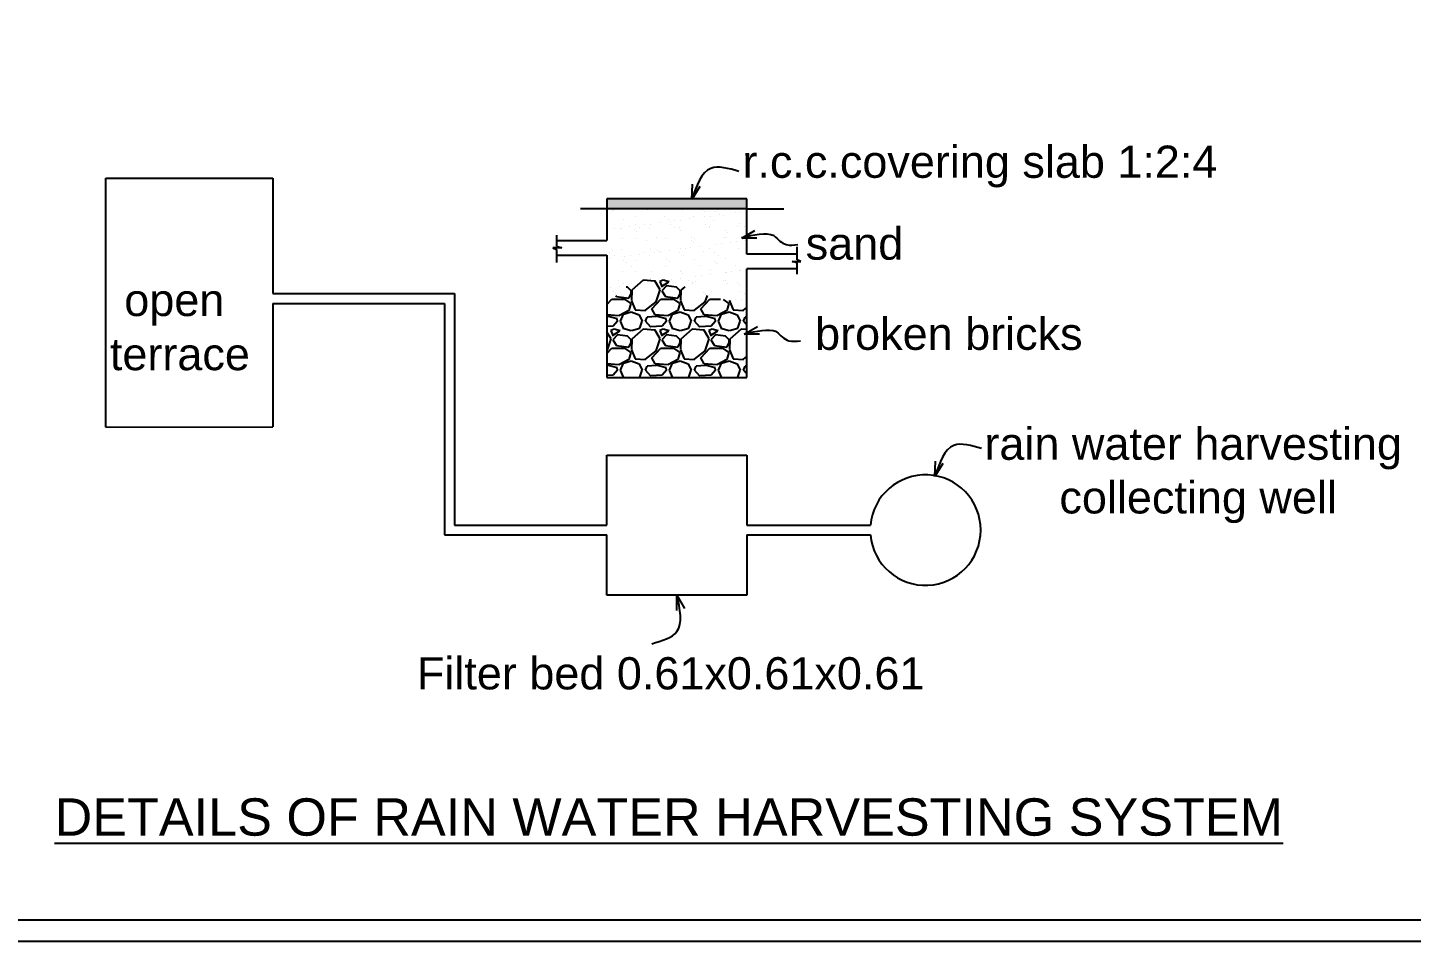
# Model space of a CAD drawing. Header units: metres. Extents: x 0 to 107, y 0 to 69.
# Drawn here: x 13.68 to 28.51, y 0 to 9.79 of the extents above; entities that cross this region are included whole.
import ezdxf

# ---------------------------------------------------------------- set-up
doc = ezdxf.new("R2010")
doc.units = ezdxf.units.M
doc.header["$LTSCALE"] = 0.2
doc.header["$MEASUREMENT"] = 0
doc.layers.get('0').update_dxf_attribs({"lineweight": 15})
doc.styles.get("Standard").update_dxf_attribs({"font": 'arial.ttf', "height": 0.25})

msp = doc.modelspace()

# ---------------------------------------------------------------- hatches: boundary and pattern name
at = {"lineweight": 25}
msp.add_hatch(color=7, dxfattribs=at).paths.add_polyline_path([(21.391, 7.954), (19.891, 7.954), (19.891, 7.849), (21.391, 7.849)])
msp.add_hatch(color=7, dxfattribs=at).paths.add_polyline_path([(21.391, 7.954), (19.891, 7.954), (19.891, 7.849), (21.391, 7.849)])

# ---------------------------------------------------------------- linework, layer by layer
at = {"color": 7, "lineweight": 25}
for p, q in [((14.521, 5.51), (14.521, 8.175)), ((14.521, 8.175), (16.311, 8.175)), ((16.311, 8.175), (16.311, 6.94)), ((21.391, 7.954), (19.891, 7.954)), ((19.891, 7.954), (19.891, 7.509)), ((21.391, 7.954), (19.891, 7.954)), ((19.891, 7.954), (19.891, 7.509)), ((21.391, 7.363), (21.391, 7.954)), ((21.391, 7.363), (21.391, 7.954)), ((19.891, 7.849), (19.607, 7.849)), ((19.891, 7.849), (19.607, 7.849)), ((21.391, 7.849), (19.891, 7.849)), ((21.391, 7.849), (19.891, 7.849)), ((21.391, 7.849), (21.788, 7.849)), ((21.391, 7.849), (21.788, 7.849)), ((19.351, 7.567), (19.351, 7.446)), ((19.351, 7.567), (19.351, 7.446)), ((19.407, 7.43), (19.313, 7.43)), ((19.313, 7.43), (19.351, 7.412)), ((19.407, 7.43), (19.313, 7.43)), ((19.313, 7.43), (19.351, 7.412)), ((19.351, 7.509), (19.891, 7.509)), ((19.351, 7.509), (19.891, 7.509)), ((19.351, 7.446), (19.407, 7.43)), ((19.351, 7.446), (19.407, 7.43)), ((21.931, 7.302), (21.931, 7.442)), ((21.931, 7.302), (21.931, 7.442)), ((19.351, 7.412), (19.351, 7.272)), ((19.351, 7.412), (19.351, 7.272)), ((19.351, 7.352), (19.891, 7.352)), ((19.351, 7.352), (19.891, 7.352)), ((19.891, 7.352), (19.891, 7.208)), ((19.891, 7.352), (19.891, 7.208)), ((21.931, 7.363), (21.391, 7.363)), ((21.931, 7.363), (21.391, 7.363)), ((21.931, 7.268), (21.875, 7.284)), ((21.875, 7.284), (21.97, 7.284)), ((21.931, 7.268), (21.875, 7.284)), ((21.875, 7.284), (21.97, 7.284)), ((21.97, 7.284), (21.931, 7.302)), ((21.97, 7.284), (21.931, 7.302)), ((21.931, 7.148), (21.931, 7.268)), ((21.931, 7.148), (21.931, 7.268)), ((19.891, 7.208), (19.891, 7.103)), ((19.891, 7.208), (19.891, 7.103)), ((21.391, 6.04), (21.391, 7.205)), ((21.931, 7.205), (21.391, 7.205)), ((21.391, 6.04), (21.391, 7.205)), ((21.931, 7.205), (21.391, 7.205)), ((19.891, 7.103), (19.891, 6.04)), ((19.891, 7.103), (19.891, 6.04)), ((16.311, 6.94), (18.257, 6.94)), ((16.311, 6.94), (18.257, 6.94)), ((16.311, 6.835), (18.152, 6.835)), ((16.311, 6.835), (18.152, 6.835)), ((16.311, 6.835), (16.311, 5.511)), ((18.152, 6.835), (18.152, 4.459)), ((18.152, 6.835), (18.152, 4.354)), ((18.257, 6.94), (18.257, 4.459)), ((18.257, 6.94), (18.257, 4.459)), ((19.891, 6.04), (21.391, 6.04)), ((19.891, 6.04), (21.391, 6.04)), ((14.521, 5.51), (16.311, 5.511)), ((19.891, 4.459), (19.891, 5.209)), ((19.891, 5.209), (21.391, 5.209)), ((19.891, 4.459), (19.891, 5.209)), ((19.891, 5.209), (21.391, 5.209)), ((21.391, 5.209), (21.391, 4.459)), ((21.391, 5.209), (21.391, 4.459)), ((18.257, 4.459), (19.891, 4.459)), ((18.257, 4.459), (19.891, 4.459)), ((21.391, 4.459), (22.714, 4.459)), ((21.391, 4.459), (22.714, 4.459)), ((18.152, 4.354), (19.891, 4.354)), ((18.152, 4.354), (19.891, 4.354)), ((19.891, 3.709), (19.891, 4.354)), ((19.891, 3.709), (19.891, 4.354)), ((21.391, 4.354), (21.391, 3.709)), ((21.391, 4.354), (22.714, 4.354)), ((21.391, 4.354), (21.391, 3.709)), ((21.391, 4.354), (22.714, 4.354)), ((21.391, 3.709), (19.891, 3.709)), ((21.391, 3.709), (19.891, 3.709))]:
    msp.add_line(p, q, dxfattribs=at)
at = {"color": 7, "linetype": 'ByBlock', "lineweight": 25}
for p, q in [((20.802, 7.948), (20.807, 8.111)), ((20.802, 7.948), (20.807, 8.111)), ((20.888, 8.087), (20.802, 7.948)), ((20.888, 8.087), (20.802, 7.948)), ((21.335, 7.534), (21.476, 7.616)), ((21.335, 7.534), (21.476, 7.616)), ((21.498, 7.535), (21.335, 7.534)), ((21.498, 7.535), (21.335, 7.534)), ((21.362, 6.504), (21.503, 6.586)), ((21.362, 6.504), (21.503, 6.586)), ((21.525, 6.504), (21.362, 6.504)), ((21.525, 6.504), (21.362, 6.504)), ((23.405, 4.98), (23.41, 5.143)), ((23.405, 4.98), (23.41, 5.143)), ((23.491, 5.118), (23.405, 4.98)), ((23.491, 5.118), (23.405, 4.98)), ((20.639, 3.545), (20.639, 3.708)), ((20.639, 3.708), (20.721, 3.567)), ((20.639, 3.545), (20.639, 3.708)), ((20.639, 3.708), (20.721, 3.567))]:
    msp.add_line(p, q, dxfattribs=at)
at = {"color": 7, "linetype": 'Continuous', "lineweight": 25}
for p, q in [((19.956, 7.835), (19.956, 7.835)), ((19.956, 7.835), (19.956, 7.835)), ((19.965, 7.832), (19.965, 7.832)), ((19.965, 7.832), (19.965, 7.832)), ((20.07, 7.737), (20.07, 7.737)), ((20.07, 7.737), (20.07, 7.737)), ((20.197, 7.761), (20.197, 7.761)), ((20.197, 7.761), (20.197, 7.761)), ((20.33, 7.836), (20.33, 7.836)), ((20.33, 7.836), (20.33, 7.836)), ((20.431, 7.842), (20.431, 7.842)), ((20.431, 7.842), (20.431, 7.842)), ((20.511, 7.765), (20.511, 7.765)), ((20.511, 7.765), (20.511, 7.765)), ((20.55, 7.733), (20.55, 7.733)), ((20.55, 7.733), (20.55, 7.733)), ((20.572, 7.712), (20.572, 7.712)), ((20.572, 7.712), (20.572, 7.712)), ((20.618, 7.719), (20.618, 7.719)), ((20.618, 7.719), (20.618, 7.719)), ((20.68, 7.727), (20.68, 7.727)), ((20.68, 7.727), (20.68, 7.727)), ((20.704, 7.837), (20.704, 7.837)), ((20.704, 7.837), (20.704, 7.837)), ((20.778, 7.74), (20.778, 7.74)), ((20.778, 7.74), (20.778, 7.74)), ((20.818, 7.763), (20.818, 7.763)), ((20.818, 7.763), (20.818, 7.763)), ((20.911, 7.838), (20.911, 7.838)), ((20.911, 7.838), (20.911, 7.838)), ((20.933, 7.818), (20.933, 7.818)), ((20.933, 7.818), (20.933, 7.818)), ((20.941, 7.761), (20.941, 7.761)), ((20.941, 7.761), (20.941, 7.761)), ((21.003, 7.77), (21.003, 7.77)), ((21.003, 7.77), (21.003, 7.77)), ((21.037, 7.722), (21.037, 7.722)), ((21.037, 7.722), (21.037, 7.722)), ((21.05, 7.822), (21.05, 7.822)), ((21.05, 7.822), (21.05, 7.822)), ((21.05, 7.822), (21.05, 7.822)), ((21.05, 7.822), (21.05, 7.822)), ((21.078, 7.837), (21.078, 7.837)), ((21.078, 7.837), (21.078, 7.837)), ((21.101, 7.782), (21.101, 7.782)), ((21.101, 7.782), (21.101, 7.782)), ((21.143, 7.775), (21.143, 7.775)), ((21.143, 7.775), (21.143, 7.775)), ((21.264, 7.804), (21.264, 7.804)), ((21.264, 7.804), (21.264, 7.804)), ((21.326, 7.812), (21.326, 7.812)), ((21.326, 7.812), (21.326, 7.812)), ((19.972, 7.634), (19.972, 7.634)), ((19.972, 7.634), (19.972, 7.634)), ((20.034, 7.642), (20.034, 7.642)), ((20.034, 7.642), (20.034, 7.642)), ((20.043, 7.642), (20.043, 7.642)), ((20.043, 7.642), (20.043, 7.642)), ((20.132, 7.655), (20.132, 7.655)), ((20.132, 7.655), (20.132, 7.655)), ((20.189, 7.627), (20.189, 7.627)), ((20.189, 7.627), (20.189, 7.627)), ((20.194, 7.684), (20.194, 7.684)), ((20.194, 7.684), (20.194, 7.684)), ((20.211, 7.607), (20.211, 7.607)), ((20.211, 7.607), (20.211, 7.607)), ((20.245, 7.652), (20.245, 7.652)), ((20.245, 7.652), (20.245, 7.652)), ((20.295, 7.676), (20.295, 7.676)), ((20.295, 7.676), (20.295, 7.676)), ((20.35, 7.641), (20.35, 7.641)), ((20.35, 7.641), (20.35, 7.641)), ((20.357, 7.685), (20.357, 7.685)), ((20.357, 7.685), (20.357, 7.685)), ((20.455, 7.697), (20.455, 7.697)), ((20.455, 7.697), (20.455, 7.697)), ((20.568, 7.684), (20.568, 7.684)), ((20.568, 7.684), (20.568, 7.684)), ((20.619, 7.652), (20.619, 7.652)), ((20.619, 7.652), (20.619, 7.652)), ((20.674, 7.652), (20.674, 7.652)), ((20.674, 7.652), (20.674, 7.652)), ((20.676, 7.617), (20.676, 7.617)), ((20.676, 7.617), (20.676, 7.617)), ((20.942, 7.685), (20.942, 7.685)), ((20.942, 7.685), (20.942, 7.685)), ((20.988, 7.656), (20.988, 7.656)), ((20.988, 7.656), (20.988, 7.656)), ((20.992, 7.653), (20.992, 7.653)), ((20.992, 7.653), (20.992, 7.653)), ((21.157, 7.613), (21.157, 7.613)), ((21.157, 7.613), (21.157, 7.613)), ((21.179, 7.592), (21.179, 7.592)), ((21.179, 7.592), (21.179, 7.592)), ((21.295, 7.655), (21.295, 7.655)), ((21.295, 7.655), (21.295, 7.655)), ((21.315, 7.686), (21.315, 7.686)), ((21.315, 7.686), (21.315, 7.686)), ((21.366, 7.654), (21.366, 7.654)), ((21.366, 7.654), (21.366, 7.654)), ((20.053, 7.535), (20.053, 7.535)), ((20.053, 7.535), (20.053, 7.535)), ((20.205, 7.53), (20.205, 7.53)), ((20.205, 7.53), (20.205, 7.53)), ((20.316, 7.511), (20.316, 7.511)), ((20.316, 7.511), (20.316, 7.511)), ((20.427, 7.536), (20.427, 7.536)), ((20.427, 7.536), (20.427, 7.536)), ((20.519, 7.534), (20.519, 7.534)), ((20.519, 7.534), (20.519, 7.534)), ((20.681, 7.421), (20.681, 7.421)), ((20.681, 7.421), (20.681, 7.421)), ((20.729, 7.423), (20.729, 7.423)), ((20.729, 7.423), (20.729, 7.423)), ((20.791, 7.431), (20.791, 7.431)), ((20.791, 7.431), (20.791, 7.431)), ((20.796, 7.507), (20.796, 7.507)), ((20.796, 7.507), (20.796, 7.507)), ((20.801, 7.536), (20.801, 7.536)), ((20.801, 7.536), (20.801, 7.536)), ((20.818, 7.487), (20.818, 7.487)), ((20.818, 7.487), (20.818, 7.487)), ((20.826, 7.532), (20.826, 7.532)), ((20.826, 7.532), (20.826, 7.532)), ((20.889, 7.444), (20.889, 7.444)), ((20.889, 7.444), (20.889, 7.444)), ((20.995, 7.425), (20.995, 7.425)), ((20.995, 7.425), (20.995, 7.425)), ((21.052, 7.465), (21.052, 7.465)), ((21.052, 7.465), (21.052, 7.465)), ((21.114, 7.474), (21.114, 7.474)), ((21.114, 7.474), (21.114, 7.474)), ((21.15, 7.544), (21.15, 7.544)), ((21.15, 7.544), (21.15, 7.544)), ((21.174, 7.537), (21.174, 7.537)), ((21.174, 7.537), (21.174, 7.537)), ((21.212, 7.486), (21.212, 7.486)), ((21.212, 7.486), (21.212, 7.486)), ((21.283, 7.497), (21.283, 7.497)), ((21.283, 7.497), (21.283, 7.497)), ((21.302, 7.424), (21.302, 7.424)), ((21.302, 7.424), (21.302, 7.424)), ((21.375, 7.508), (21.375, 7.508)), ((21.375, 7.508), (21.375, 7.508)), ((19.918, 7.383), (19.918, 7.383)), ((19.918, 7.383), (19.918, 7.383)), ((19.92, 7.316), (19.92, 7.316)), ((19.92, 7.316), (19.92, 7.316)), ((19.955, 7.406), (19.955, 7.406)), ((19.955, 7.406), (19.955, 7.406)), ((19.968, 7.35), (19.968, 7.35)), ((19.968, 7.35), (19.968, 7.35)), ((20.05, 7.411), (20.05, 7.411)), ((20.05, 7.411), (20.05, 7.411)), ((20.074, 7.297), (20.074, 7.297)), ((20.074, 7.297), (20.074, 7.297)), ((20.083, 7.338), (20.083, 7.338)), ((20.083, 7.338), (20.083, 7.338)), ((20.097, 7.276), (20.097, 7.276)), ((20.097, 7.276), (20.097, 7.276)), ((20.145, 7.346), (20.145, 7.346)), ((20.145, 7.346), (20.145, 7.346)), ((20.212, 7.298), (20.212, 7.298)), ((20.212, 7.298), (20.212, 7.298)), ((20.243, 7.359), (20.243, 7.359)), ((20.243, 7.359), (20.243, 7.359)), ((20.291, 7.383), (20.291, 7.383)), ((20.291, 7.383), (20.291, 7.383)), ((20.342, 7.351), (20.342, 7.351)), ((20.342, 7.351), (20.342, 7.351)), ((20.357, 7.409), (20.357, 7.409)), ((20.357, 7.409), (20.357, 7.409)), ((20.406, 7.38), (20.406, 7.38)), ((20.406, 7.38), (20.406, 7.38)), ((20.435, 7.402), (20.435, 7.402)), ((20.435, 7.402), (20.435, 7.402)), ((20.457, 7.382), (20.457, 7.382)), ((20.457, 7.382), (20.457, 7.382)), ((20.468, 7.388), (20.468, 7.388)), ((20.468, 7.388), (20.468, 7.388)), ((20.527, 7.302), (20.527, 7.302)), ((20.527, 7.302), (20.527, 7.302)), ((20.562, 7.286), (20.562, 7.286)), ((20.562, 7.286), (20.562, 7.286)), ((20.566, 7.401), (20.566, 7.401)), ((20.566, 7.401), (20.566, 7.401)), ((20.665, 7.384), (20.665, 7.384)), ((20.665, 7.384), (20.665, 7.384)), ((20.716, 7.352), (20.716, 7.352)), ((20.716, 7.352), (20.716, 7.352)), ((20.834, 7.301), (20.834, 7.301)), ((20.834, 7.301), (20.834, 7.301)), ((20.922, 7.391), (20.922, 7.391)), ((20.922, 7.391), (20.922, 7.391)), ((21.039, 7.385), (21.039, 7.385)), ((21.039, 7.385), (21.039, 7.385)), ((21.042, 7.282), (21.042, 7.282)), ((21.042, 7.282), (21.042, 7.282)), ((21.089, 7.352), (21.089, 7.352)), ((21.089, 7.352), (21.089, 7.352)), ((21.158, 7.313), (21.158, 7.313)), ((21.158, 7.313), (21.158, 7.313)), ((20.058, 7.18), (20.058, 7.18)), ((20.058, 7.18), (20.058, 7.18)), ((20.15, 7.234), (20.15, 7.234)), ((20.15, 7.234), (20.15, 7.234)), ((20.201, 7.181), (20.201, 7.181)), ((20.201, 7.181), (20.201, 7.181)), ((20.365, 7.178), (20.365, 7.178)), ((20.365, 7.178), (20.365, 7.178)), ((20.524, 7.235), (20.524, 7.235)), ((20.524, 7.235), (20.524, 7.235)), ((20.681, 7.177), (20.681, 7.177)), ((20.681, 7.177), (20.681, 7.177)), ((20.689, 7.19), (20.689, 7.19)), ((20.689, 7.19), (20.689, 7.19)), ((20.703, 7.156), (20.703, 7.156)), ((20.703, 7.156), (20.703, 7.156)), ((20.839, 7.127), (20.839, 7.127)), ((20.839, 7.127), (20.839, 7.127)), ((20.898, 7.236), (20.898, 7.236)), ((20.898, 7.236), (20.898, 7.236)), ((20.902, 7.135), (20.902, 7.135)), ((20.902, 7.135), (20.902, 7.135)), ((20.999, 7.148), (20.999, 7.148)), ((20.999, 7.148), (20.999, 7.148)), ((21.003, 7.194), (21.003, 7.194)), ((21.003, 7.194), (21.003, 7.194)), ((21.064, 7.262), (21.064, 7.262)), ((21.064, 7.262), (21.064, 7.262)), ((21.162, 7.169), (21.162, 7.169)), ((21.162, 7.169), (21.162, 7.169)), ((21.168, 7.166), (21.168, 7.166)), ((21.168, 7.166), (21.168, 7.166)), ((21.225, 7.177), (21.225, 7.177)), ((21.225, 7.177), (21.225, 7.177)), ((21.271, 7.236), (21.271, 7.236)), ((21.271, 7.236), (21.271, 7.236)), ((21.31, 7.192), (21.31, 7.192)), ((21.31, 7.192), (21.31, 7.192)), ((21.322, 7.19), (21.322, 7.19)), ((21.322, 7.19), (21.322, 7.19)), ((19.896, 7.055), (19.896, 7.055)), ((19.896, 7.055), (19.896, 7.055)), ((19.933, 7.007), (19.933, 7.007)), ((19.933, 7.007), (19.933, 7.007)), ((20.014, 7.082), (20.014, 7.082)), ((20.014, 7.082), (20.014, 7.082)), ((20.03, 7.02), (20.03, 7.02)), ((20.03, 7.02), (20.03, 7.02)), ((20.065, 7.05), (20.065, 7.05)), ((20.065, 7.05), (20.065, 7.05)), ((20.111, 7.007), (20.096, 7.009)), ((20.111, 7.007), (20.096, 7.009)), ((20.152, 6.97), (20.11, 7.007)), ((20.152, 6.97), (20.11, 7.007)), ((20.152, 6.938), (20.152, 6.97)), ((20.152, 6.938), (20.152, 6.97)), ((20.158, 6.975), (20.153, 6.864)), ((20.158, 6.975), (20.153, 6.864)), ((20.279, 7.085), (20.158, 6.975)), ((20.279, 7.085), (20.158, 6.975)), ((20.404, 7.074), (20.278, 7.085)), ((20.404, 7.074), (20.278, 7.085)), ((20.363, 7.105), (20.362, 7.106)), ((20.363, 7.105), (20.362, 7.106)), ((20.461, 6.98), (20.403, 7.075)), ((20.461, 6.98), (20.403, 7.075)), ((20.42, 6.85), (20.462, 6.981)), ((20.42, 6.85), (20.462, 6.981)), ((20.494, 7.085), (20.457, 7.069)), ((20.494, 7.085), (20.457, 7.069)), ((20.457, 7.07), (20.478, 7.017)), ((20.457, 7.07), (20.478, 7.017)), ((20.477, 7.017), (20.556, 7.064)), ((20.477, 7.017), (20.556, 7.064)), ((20.53, 7.023), (20.478, 6.97)), ((20.53, 7.023), (20.478, 6.97)), ((20.478, 6.97), (20.52, 6.907)), ((20.478, 6.97), (20.52, 6.907)), ((20.557, 7.064), (20.494, 7.085)), ((20.557, 7.064), (20.494, 7.085)), ((20.636, 7.007), (20.531, 7.023)), ((20.636, 7.007), (20.531, 7.023)), ((20.579, 7.092), (20.579, 7.092)), ((20.579, 7.092), (20.579, 7.092)), ((20.677, 6.97), (20.635, 7.007)), ((20.677, 6.97), (20.635, 7.007)), ((20.676, 7.105), (20.676, 7.105)), ((20.676, 7.105), (20.676, 7.105)), ((20.677, 6.938), (20.677, 6.97)), ((20.677, 6.938), (20.677, 6.97)), ((20.683, 6.975), (20.678, 6.864)), ((20.683, 6.975), (20.678, 6.864)), ((20.725, 7.013), (20.683, 6.975)), ((20.725, 7.013), (20.683, 6.975)), ((20.762, 7.083), (20.762, 7.083)), ((20.762, 7.083), (20.762, 7.083)), ((20.808, 7.061), (20.808, 7.061)), ((20.808, 7.061), (20.808, 7.061)), ((20.812, 7.051), (20.812, 7.051)), ((20.812, 7.051), (20.812, 7.051)), ((20.841, 7.07), (20.841, 7.07)), ((20.841, 7.07), (20.841, 7.07)), ((21.136, 7.084), (21.136, 7.084)), ((21.136, 7.084), (21.136, 7.084)), ((21.165, 7.081), (21.165, 7.081)), ((21.165, 7.081), (21.165, 7.081)), ((21.186, 7.052), (21.186, 7.052)), ((21.186, 7.052), (21.186, 7.052)), ((21.288, 7.056), (21.288, 7.056)), ((21.288, 7.056), (21.288, 7.056)), ((21.31, 7.036), (21.31, 7.036)), ((21.31, 7.036), (21.31, 7.036)), ((19.891, 6.822), (19.943, 6.88)), ((19.891, 6.822), (19.943, 6.88)), ((19.942, 6.881), (20.079, 6.881)), ((19.942, 6.881), (20.079, 6.881)), ((19.96, 6.966), (19.96, 6.966)), ((19.96, 6.966), (19.96, 6.966)), ((19.982, 6.946), (19.982, 6.946)), ((19.982, 6.946), (19.982, 6.946)), ((19.985, 6.921), (19.995, 6.907)), ((19.985, 6.921), (19.995, 6.907)), ((19.995, 6.907), (20.126, 6.891)), ((19.995, 6.907), (20.126, 6.891)), ((20.079, 6.88), (20.147, 6.833)), ((20.079, 6.88), (20.147, 6.833)), ((20.125, 6.891), (20.151, 6.938)), ((20.125, 6.891), (20.151, 6.938)), ((20.147, 6.834), (20.126, 6.76)), ((20.147, 6.834), (20.126, 6.76)), ((20.153, 6.863), (20.195, 6.764)), ((20.153, 6.863), (20.195, 6.764)), ((20.304, 6.763), (20.42, 6.852)), ((20.304, 6.763), (20.42, 6.852)), ((20.373, 6.775), (20.468, 6.88)), ((20.373, 6.775), (20.468, 6.88)), ((20.467, 6.881), (20.604, 6.881)), ((20.467, 6.881), (20.604, 6.881)), ((20.52, 6.907), (20.651, 6.891)), ((20.52, 6.907), (20.651, 6.891)), ((20.604, 6.88), (20.672, 6.833)), ((20.604, 6.88), (20.672, 6.833)), ((20.65, 6.891), (20.676, 6.938)), ((20.65, 6.891), (20.676, 6.938)), ((20.672, 6.834), (20.651, 6.76)), ((20.672, 6.834), (20.651, 6.76)), ((20.678, 6.863), (20.72, 6.764)), ((20.678, 6.863), (20.72, 6.764)), ((20.829, 6.763), (20.945, 6.852)), ((20.829, 6.763), (20.945, 6.852)), ((20.898, 6.775), (20.993, 6.88)), ((20.898, 6.775), (20.993, 6.88)), ((20.927, 6.951), (20.927, 6.951)), ((20.927, 6.951), (20.927, 6.951)), ((20.945, 6.85), (20.967, 6.919)), ((20.945, 6.85), (20.967, 6.919)), ((20.949, 6.931), (20.949, 6.931)), ((20.949, 6.931), (20.949, 6.931)), ((20.992, 6.881), (21.108, 6.881)), ((20.992, 6.881), (21.108, 6.881)), ((20.995, 6.935), (20.995, 6.935)), ((20.995, 6.935), (20.995, 6.935)), ((21.011, 6.963), (21.011, 6.963)), ((21.011, 6.963), (21.011, 6.963)), ((21.136, 6.876), (21.197, 6.833)), ((21.136, 6.876), (21.197, 6.833)), ((21.197, 6.834), (21.176, 6.76)), ((21.197, 6.834), (21.176, 6.76)), ((21.203, 6.868), (21.203, 6.864)), ((21.203, 6.868), (21.203, 6.864)), ((21.203, 6.863), (21.245, 6.764)), ((21.203, 6.863), (21.245, 6.764)), ((21.273, 6.873), (21.273, 6.873)), ((21.273, 6.873), (21.273, 6.873)), ((21.317, 6.961), (21.317, 6.961)), ((21.317, 6.961), (21.317, 6.961)), ((21.335, 6.881), (21.335, 6.881)), ((21.335, 6.881), (21.335, 6.881)), ((21.368, 6.936), (21.368, 6.936)), ((21.368, 6.936), (21.368, 6.936)), ((20.016, 6.703), (19.891, 6.713)), ((20.016, 6.703), (19.891, 6.713)), ((19.896, 6.696), (19.891, 6.696)), ((19.896, 6.696), (19.891, 6.696)), ((20, 6.671), (19.895, 6.697)), ((20, 6.671), (19.895, 6.697)), ((20.127, 6.758), (20.017, 6.701)), ((20.127, 6.758), (20.017, 6.701)), ((20.038, 6.645), (20.069, 6.718)), ((20.038, 6.645), (20.069, 6.718)), ((20.068, 6.718), (20.152, 6.744)), ((20.068, 6.718), (20.152, 6.744)), ((20.152, 6.744), (20.236, 6.712)), ((20.152, 6.744), (20.236, 6.712)), ((20.194, 6.765), (20.304, 6.76)), ((20.194, 6.765), (20.304, 6.76)), ((20.236, 6.713), (20.268, 6.645)), ((20.236, 6.713), (20.268, 6.645)), ((20.305, 6.644), (20.321, 6.686)), ((20.305, 6.644), (20.321, 6.686)), ((20.421, 6.696), (20.321, 6.686)), ((20.421, 6.696), (20.321, 6.686)), ((20.409, 6.713), (20.372, 6.776)), ((20.409, 6.713), (20.372, 6.776)), ((20.541, 6.703), (20.409, 6.713)), ((20.541, 6.703), (20.409, 6.713)), ((20.525, 6.671), (20.42, 6.697)), ((20.525, 6.671), (20.42, 6.697)), ((20.652, 6.758), (20.542, 6.701)), ((20.652, 6.758), (20.542, 6.701)), ((20.563, 6.645), (20.594, 6.718)), ((20.563, 6.645), (20.594, 6.718)), ((20.593, 6.718), (20.677, 6.744)), ((20.593, 6.718), (20.677, 6.744)), ((20.677, 6.744), (20.761, 6.712)), ((20.677, 6.744), (20.761, 6.712)), ((20.719, 6.765), (20.829, 6.76)), ((20.719, 6.765), (20.829, 6.76)), ((20.761, 6.713), (20.793, 6.645)), ((20.761, 6.713), (20.793, 6.645)), ((20.83, 6.644), (20.846, 6.686)), ((20.83, 6.644), (20.846, 6.686)), ((20.946, 6.696), (20.846, 6.686)), ((20.946, 6.696), (20.846, 6.686)), ((20.934, 6.713), (20.897, 6.776)), ((20.934, 6.713), (20.897, 6.776)), ((21.066, 6.703), (20.934, 6.713)), ((21.066, 6.703), (20.934, 6.713)), ((21.05, 6.671), (20.945, 6.697)), ((21.05, 6.671), (20.945, 6.697)), ((21.177, 6.758), (21.067, 6.701)), ((21.177, 6.758), (21.067, 6.701)), ((21.088, 6.645), (21.119, 6.718)), ((21.088, 6.645), (21.119, 6.718)), ((21.118, 6.718), (21.202, 6.744)), ((21.118, 6.718), (21.202, 6.744)), ((21.202, 6.744), (21.286, 6.712)), ((21.202, 6.744), (21.286, 6.712)), ((21.244, 6.765), (21.354, 6.76)), ((21.244, 6.765), (21.354, 6.76)), ((21.286, 6.713), (21.318, 6.645)), ((21.286, 6.713), (21.318, 6.645)), ((21.354, 6.763), (21.391, 6.791)), ((21.354, 6.763), (21.391, 6.791)), ((21.355, 6.644), (21.371, 6.686)), ((21.355, 6.644), (21.371, 6.686)), ((21.391, 6.688), (21.371, 6.686)), ((21.391, 6.688), (21.371, 6.686)), ((19.958, 6.592), (19.891, 6.587)), ((19.958, 6.592), (19.891, 6.587)), ((19.936, 6.455), (19.891, 6.528)), ((19.936, 6.455), (19.891, 6.528)), ((19.969, 6.56), (19.932, 6.544)), ((19.969, 6.56), (19.932, 6.544)), ((19.932, 6.545), (19.953, 6.492)), ((19.932, 6.545), (19.953, 6.492)), ((19.952, 6.492), (20.031, 6.539)), ((19.952, 6.492), (20.031, 6.539)), ((20.006, 6.643), (19.959, 6.591)), ((20.006, 6.643), (19.959, 6.591)), ((20.032, 6.539), (19.969, 6.56)), ((20.032, 6.539), (19.969, 6.56)), ((20.005, 6.645), (20, 6.671)), ((20.005, 6.645), (20, 6.671)), ((20.032, 6.644), (20.064, 6.571)), ((20.032, 6.644), (20.064, 6.571)), ((20.063, 6.571), (20.152, 6.544)), ((20.063, 6.571), (20.152, 6.544)), ((20.153, 6.544), (20.242, 6.57)), ((20.153, 6.544), (20.242, 6.57)), ((20.279, 6.56), (20.158, 6.45)), ((20.279, 6.56), (20.158, 6.45)), ((20.242, 6.57), (20.268, 6.643)), ((20.242, 6.57), (20.268, 6.643)), ((20.404, 6.549), (20.278, 6.56)), ((20.404, 6.549), (20.278, 6.56)), ((20.363, 6.58), (20.305, 6.643)), ((20.363, 6.58), (20.305, 6.643)), ((20.483, 6.592), (20.362, 6.582)), ((20.483, 6.592), (20.362, 6.582)), ((20.461, 6.455), (20.403, 6.55)), ((20.461, 6.455), (20.403, 6.55)), ((20.494, 6.56), (20.457, 6.544)), ((20.494, 6.56), (20.457, 6.544)), ((20.457, 6.545), (20.478, 6.492)), ((20.457, 6.545), (20.478, 6.492)), ((20.477, 6.492), (20.556, 6.539)), ((20.477, 6.492), (20.556, 6.539)), ((20.531, 6.643), (20.484, 6.591)), ((20.531, 6.643), (20.484, 6.591)), ((20.557, 6.539), (20.494, 6.56)), ((20.557, 6.539), (20.494, 6.56)), ((20.53, 6.645), (20.525, 6.671)), ((20.53, 6.645), (20.525, 6.671)), ((20.557, 6.644), (20.589, 6.571)), ((20.557, 6.644), (20.589, 6.571)), ((20.588, 6.571), (20.677, 6.544)), ((20.588, 6.571), (20.677, 6.544)), ((20.678, 6.544), (20.767, 6.57)), ((20.678, 6.544), (20.767, 6.57)), ((20.804, 6.56), (20.683, 6.45)), ((20.804, 6.56), (20.683, 6.45)), ((20.767, 6.57), (20.793, 6.643)), ((20.767, 6.57), (20.793, 6.643)), ((20.929, 6.549), (20.803, 6.56)), ((20.929, 6.549), (20.803, 6.56)), ((20.888, 6.58), (20.83, 6.643)), ((20.888, 6.58), (20.83, 6.643)), ((21.008, 6.592), (20.887, 6.582)), ((21.008, 6.592), (20.887, 6.582)), ((20.986, 6.455), (20.928, 6.55)), ((20.986, 6.455), (20.928, 6.55)), ((21.019, 6.56), (20.982, 6.544)), ((21.019, 6.56), (20.982, 6.544)), ((20.982, 6.545), (21.003, 6.492)), ((20.982, 6.545), (21.003, 6.492)), ((21.002, 6.492), (21.081, 6.539)), ((21.002, 6.492), (21.081, 6.539)), ((21.056, 6.643), (21.009, 6.591)), ((21.056, 6.643), (21.009, 6.591)), ((21.082, 6.539), (21.019, 6.56)), ((21.082, 6.539), (21.019, 6.56)), ((21.055, 6.645), (21.05, 6.671)), ((21.055, 6.645), (21.05, 6.671)), ((21.082, 6.644), (21.114, 6.571)), ((21.082, 6.644), (21.114, 6.571)), ((21.113, 6.571), (21.202, 6.544)), ((21.113, 6.571), (21.202, 6.544)), ((21.203, 6.544), (21.292, 6.57)), ((21.203, 6.544), (21.292, 6.57)), ((21.329, 6.56), (21.208, 6.45)), ((21.329, 6.56), (21.208, 6.45)), ((21.292, 6.57), (21.318, 6.643)), ((21.292, 6.57), (21.318, 6.643)), ((21.391, 6.555), (21.328, 6.56)), ((21.391, 6.555), (21.328, 6.56)), ((21.391, 6.604), (21.355, 6.643)), ((21.391, 6.604), (21.355, 6.643)), ((19.895, 6.325), (19.937, 6.456)), ((19.895, 6.325), (19.937, 6.456)), ((20.005, 6.498), (19.953, 6.445)), ((20.005, 6.498), (19.953, 6.445)), ((19.953, 6.445), (19.995, 6.382)), ((19.953, 6.445), (19.995, 6.382)), ((19.995, 6.382), (20.126, 6.366)), ((19.995, 6.382), (20.126, 6.366)), ((20.111, 6.482), (20.006, 6.498)), ((20.111, 6.482), (20.006, 6.498)), ((20.152, 6.445), (20.11, 6.482)), ((20.152, 6.445), (20.11, 6.482)), ((20.125, 6.366), (20.151, 6.413)), ((20.125, 6.366), (20.151, 6.413)), ((20.152, 6.413), (20.152, 6.445)), ((20.152, 6.413), (20.152, 6.445)), ((20.158, 6.45), (20.153, 6.339)), ((20.158, 6.45), (20.153, 6.339)), ((20.42, 6.325), (20.462, 6.456)), ((20.42, 6.325), (20.462, 6.456)), ((20.53, 6.498), (20.478, 6.445)), ((20.53, 6.498), (20.478, 6.445)), ((20.478, 6.445), (20.52, 6.382)), ((20.478, 6.445), (20.52, 6.382)), ((20.52, 6.382), (20.651, 6.366)), ((20.52, 6.382), (20.651, 6.366)), ((20.636, 6.482), (20.531, 6.498)), ((20.636, 6.482), (20.531, 6.498)), ((20.677, 6.445), (20.635, 6.482)), ((20.677, 6.445), (20.635, 6.482)), ((20.65, 6.366), (20.676, 6.413)), ((20.65, 6.366), (20.676, 6.413)), ((20.677, 6.413), (20.677, 6.445)), ((20.677, 6.413), (20.677, 6.445)), ((20.683, 6.45), (20.678, 6.339)), ((20.683, 6.45), (20.678, 6.339)), ((20.945, 6.325), (20.987, 6.456)), ((20.945, 6.325), (20.987, 6.456)), ((21.055, 6.498), (21.003, 6.445)), ((21.055, 6.498), (21.003, 6.445)), ((21.003, 6.445), (21.045, 6.382)), ((21.003, 6.445), (21.045, 6.382)), ((21.045, 6.382), (21.176, 6.366)), ((21.045, 6.382), (21.176, 6.366)), ((21.161, 6.482), (21.056, 6.498)), ((21.161, 6.482), (21.056, 6.498)), ((21.202, 6.445), (21.16, 6.482)), ((21.202, 6.445), (21.16, 6.482)), ((21.175, 6.366), (21.201, 6.413)), ((21.175, 6.366), (21.201, 6.413)), ((21.202, 6.413), (21.202, 6.445)), ((21.202, 6.413), (21.202, 6.445)), ((21.208, 6.45), (21.203, 6.339)), ((21.208, 6.45), (21.203, 6.339)), ((19.891, 6.297), (19.943, 6.355)), ((19.891, 6.297), (19.943, 6.355)), ((19.891, 6.324), (19.895, 6.327)), ((19.891, 6.324), (19.895, 6.327)), ((19.942, 6.356), (20.079, 6.356)), ((19.942, 6.356), (20.079, 6.356)), ((20.127, 6.233), (20.017, 6.176)), ((20.127, 6.233), (20.017, 6.176)), ((20.079, 6.355), (20.147, 6.308)), ((20.079, 6.355), (20.147, 6.308)), ((20.147, 6.309), (20.126, 6.235)), ((20.147, 6.309), (20.126, 6.235)), ((20.153, 6.338), (20.195, 6.239)), ((20.153, 6.338), (20.195, 6.239)), ((20.194, 6.24), (20.304, 6.235)), ((20.194, 6.24), (20.304, 6.235)), ((20.304, 6.238), (20.42, 6.327)), ((20.304, 6.238), (20.42, 6.327)), ((20.409, 6.188), (20.372, 6.251)), ((20.409, 6.188), (20.372, 6.251)), ((20.373, 6.25), (20.468, 6.355)), ((20.373, 6.25), (20.468, 6.355)), ((20.467, 6.356), (20.604, 6.356)), ((20.467, 6.356), (20.604, 6.356)), ((20.652, 6.233), (20.542, 6.176)), ((20.652, 6.233), (20.542, 6.176)), ((20.604, 6.355), (20.672, 6.308)), ((20.604, 6.355), (20.672, 6.308)), ((20.672, 6.309), (20.651, 6.235)), ((20.672, 6.309), (20.651, 6.235)), ((20.678, 6.338), (20.72, 6.239)), ((20.678, 6.338), (20.72, 6.239)), ((20.719, 6.24), (20.829, 6.235)), ((20.719, 6.24), (20.829, 6.235)), ((20.829, 6.238), (20.945, 6.327)), ((20.829, 6.238), (20.945, 6.327)), ((20.934, 6.188), (20.897, 6.251)), ((20.934, 6.188), (20.897, 6.251)), ((20.898, 6.25), (20.993, 6.355)), ((20.898, 6.25), (20.993, 6.355)), ((20.992, 6.356), (21.129, 6.356)), ((20.992, 6.356), (21.129, 6.356)), ((21.177, 6.233), (21.067, 6.176)), ((21.177, 6.233), (21.067, 6.176)), ((21.129, 6.355), (21.197, 6.308)), ((21.129, 6.355), (21.197, 6.308)), ((21.197, 6.309), (21.176, 6.235)), ((21.197, 6.309), (21.176, 6.235)), ((21.203, 6.338), (21.245, 6.239)), ((21.203, 6.338), (21.245, 6.239)), ((21.244, 6.24), (21.354, 6.235)), ((21.244, 6.24), (21.354, 6.235)), ((21.354, 6.238), (21.391, 6.266)), ((21.354, 6.238), (21.391, 6.266)), ((20.016, 6.178), (19.891, 6.188)), ((20.016, 6.178), (19.891, 6.188)), ((19.896, 6.171), (19.891, 6.171)), ((19.896, 6.171), (19.891, 6.171)), ((20, 6.146), (19.895, 6.172)), ((20, 6.146), (19.895, 6.172)), ((20.006, 6.118), (19.959, 6.066)), ((20.006, 6.118), (19.959, 6.066)), ((20.005, 6.12), (20, 6.146)), ((20.005, 6.12), (20, 6.146)), ((20.032, 6.119), (20.064, 6.046)), ((20.032, 6.119), (20.064, 6.046)), ((20.038, 6.12), (20.069, 6.193)), ((20.038, 6.12), (20.069, 6.193)), ((20.068, 6.193), (20.152, 6.219)), ((20.068, 6.193), (20.152, 6.219)), ((20.152, 6.219), (20.236, 6.187)), ((20.152, 6.219), (20.236, 6.187)), ((20.236, 6.188), (20.268, 6.12)), ((20.236, 6.188), (20.268, 6.12)), ((20.242, 6.045), (20.268, 6.118)), ((20.242, 6.045), (20.268, 6.118)), ((20.305, 6.119), (20.321, 6.161)), ((20.305, 6.119), (20.321, 6.161)), ((20.363, 6.055), (20.305, 6.118)), ((20.363, 6.055), (20.305, 6.118)), ((20.421, 6.171), (20.321, 6.161)), ((20.421, 6.171), (20.321, 6.161)), ((20.541, 6.178), (20.409, 6.188)), ((20.541, 6.178), (20.409, 6.188)), ((20.525, 6.146), (20.42, 6.172)), ((20.525, 6.146), (20.42, 6.172)), ((20.531, 6.118), (20.484, 6.066)), ((20.531, 6.118), (20.484, 6.066)), ((20.53, 6.12), (20.525, 6.146)), ((20.53, 6.12), (20.525, 6.146)), ((20.557, 6.119), (20.589, 6.046)), ((20.557, 6.119), (20.589, 6.046)), ((20.563, 6.12), (20.594, 6.193)), ((20.563, 6.12), (20.594, 6.193)), ((20.593, 6.193), (20.677, 6.219)), ((20.593, 6.193), (20.677, 6.219)), ((20.677, 6.219), (20.761, 6.187)), ((20.677, 6.219), (20.761, 6.187)), ((20.761, 6.188), (20.793, 6.12)), ((20.761, 6.188), (20.793, 6.12)), ((20.767, 6.045), (20.793, 6.118)), ((20.767, 6.045), (20.793, 6.118)), ((20.83, 6.119), (20.846, 6.161)), ((20.83, 6.119), (20.846, 6.161)), ((20.888, 6.055), (20.83, 6.118)), ((20.888, 6.055), (20.83, 6.118)), ((20.946, 6.171), (20.846, 6.161)), ((20.946, 6.171), (20.846, 6.161)), ((21.066, 6.178), (20.934, 6.188)), ((21.066, 6.178), (20.934, 6.188)), ((21.05, 6.146), (20.945, 6.172)), ((21.05, 6.146), (20.945, 6.172)), ((21.056, 6.118), (21.009, 6.066)), ((21.056, 6.118), (21.009, 6.066)), ((21.055, 6.12), (21.05, 6.146)), ((21.055, 6.12), (21.05, 6.146)), ((21.082, 6.119), (21.114, 6.046)), ((21.082, 6.119), (21.114, 6.046)), ((21.088, 6.12), (21.119, 6.193)), ((21.088, 6.12), (21.119, 6.193)), ((21.118, 6.193), (21.202, 6.219)), ((21.118, 6.193), (21.202, 6.219)), ((21.202, 6.219), (21.286, 6.187)), ((21.202, 6.219), (21.286, 6.187)), ((21.286, 6.188), (21.318, 6.12)), ((21.286, 6.188), (21.318, 6.12)), ((21.292, 6.045), (21.318, 6.118)), ((21.292, 6.045), (21.318, 6.118)), ((21.355, 6.119), (21.371, 6.161)), ((21.355, 6.119), (21.371, 6.161)), ((21.391, 6.079), (21.355, 6.118)), ((21.391, 6.079), (21.355, 6.118)), ((21.391, 6.163), (21.371, 6.161)), ((21.391, 6.163), (21.371, 6.161)), ((19.958, 6.067), (19.891, 6.062)), ((19.958, 6.067), (19.891, 6.062)), ((20.063, 6.046), (20.081, 6.04)), ((20.063, 6.046), (20.081, 6.04)), ((20.225, 6.04), (20.242, 6.045)), ((20.225, 6.04), (20.242, 6.045)), ((20.483, 6.067), (20.362, 6.057)), ((20.483, 6.067), (20.362, 6.057)), ((20.588, 6.046), (20.606, 6.04)), ((20.588, 6.046), (20.606, 6.04)), ((20.75, 6.04), (20.767, 6.045)), ((20.75, 6.04), (20.767, 6.045)), ((21.008, 6.067), (20.887, 6.057)), ((21.008, 6.067), (20.887, 6.057)), ((21.113, 6.046), (21.131, 6.04)), ((21.113, 6.046), (21.131, 6.04)), ((21.275, 6.04), (21.292, 6.045)), ((21.275, 6.04), (21.292, 6.045))]:
    msp.add_line(p, q, dxfattribs=at)
at = {"color": 7, "lineweight": 25}
for points in [[(68.797, 69.123), (0, 69.123), (0, 0), (68.797, 0)], [(68.567, 68.894), (0.23, 68.894), (0.23, 0.23), (68.567, 0.23)]]:
    msp.add_lwpolyline(points, close=True, dxfattribs=at)
msp.add_arc((23.304, 4.406), 0.592, 185.0875, 174.9125, dxfattribs=at)
msp.add_arc((23.304, 4.406), 0.592, 185.0875, 174.9125, dxfattribs=at)
for points in [[(21.303, 8.249), (21.005, 8.281), (20.8, 7.949)], [(21.683, 7.56), (21.813, 7.465), (21.938, 7.465)], [(21.683, 7.56), (21.813, 7.465), (21.938, 7.465)], [(21.709, 6.53), (21.84, 6.435), (21.965, 6.435)], [(21.709, 6.53), (21.84, 6.435), (21.965, 6.435)], [(23.906, 5.28), (23.609, 5.313), (23.403, 4.98)], [(23.906, 5.28), (23.609, 5.313), (23.403, 4.98)], [(20.371, 3.189), (20.641, 3.318), (20.641, 3.709)], [(20.371, 3.189), (20.641, 3.318), (20.641, 3.709)]]:
    msp.add_spline(points, degree=3, dxfattribs=at)
for points in [[(21.683, 7.56), (21.593, 7.594), (21.463, 7.565), (21.334, 7.537)], [(21.683, 7.56), (21.593, 7.594), (21.463, 7.565), (21.334, 7.537)], [(21.709, 6.53), (21.619, 6.563), (21.49, 6.535), (21.361, 6.506)], [(21.709, 6.53), (21.619, 6.563), (21.49, 6.535), (21.361, 6.506)]]:
    msp.add_open_spline(points, degree=3, dxfattribs=at)

# ---------------------------------------------------------------- texts
for s, height, p in [('r.c.c.covering slab 1:2:4', 0.345, (21.343, 8.18)), ('sand', 0.345, (22.021, 7.303)), (' open', 0.345, (14.586, 6.699)), (' broken bricks', 0.345, (21.988, 6.337)), ('terrace', 0.345, (14.566, 6.119)), (' rain water harvesting', 0.345, (23.802, 5.159)), ('       collecting well', 0.345, (23.802, 4.584)), ('Filter bed 0.61x0.61x0.61', 0.345, (17.855, 2.699)), ('%%UDETAILS OF RAIN WATER HARVESTING SYSTEM', 0.4, (13.973, 1.132))]:
    msp.add_text(s, height=height, dxfattribs=at).set_placement(p)

doc.saveas('drawing.dxf')
